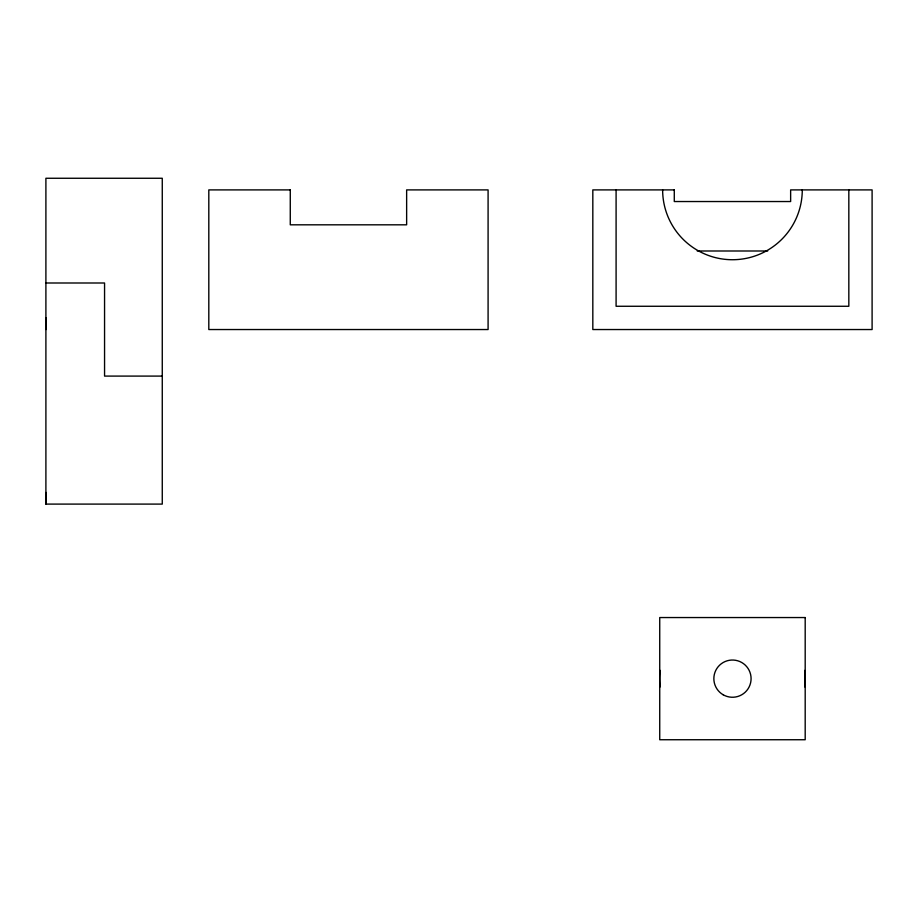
<?xml version="1.0" encoding="UTF-8"?>
<svg xmlns="http://www.w3.org/2000/svg" width="918" height="918" viewBox="0 0 918 918"><rect width="100%" height="100%" fill="white"/><g stroke="black" fill="none" stroke-linecap="round" stroke-linejoin="round"><path stroke-width="1.38" d="M45.9 504.097L45.9 178.264L162.268 178.264L162.268 504.097L45.9 504.097L46.141 492.45M697.232 250.993L767.689 250.993M45.934 282.996L104.56 282.996L104.56 376.093L162.268 376.093M46.141 317.903L46.141 329.539M848.829 189.9L848.829 306.268L616.093 306.268L616.093 189.9M804.719 670.404A72.729 72.729 0 0 1 804.719 686.882M660.203 686.882A72.729 72.729 0 0 1 660.203 670.404M802.275 189.9A69.825 69.825 0 0 1 732.461 259.725A69.825 69.825 0 0 1 662.635 189.9M290.272 189.9L208.811 189.9L208.811 329.539L488.089 329.539L488.089 189.9L406.64 189.9L406.64 224.818L290.272 224.818L290.272 189.9M674.282 189.9L592.821 189.9L592.821 329.539L872.1 329.539L872.1 189.9L790.639 189.9L790.639 201.535L674.282 201.535L674.282 189.9M805.189 617.55L659.732 617.55L659.732 739.736L805.189 739.736L805.189 617.55M723.154 694.765A18.624 18.624 0 0 0 751.085 678.643A18.624 18.624 0 0 0 723.154 662.521A18.624 18.624 0 0 0 723.154 694.765"/></g></svg>
